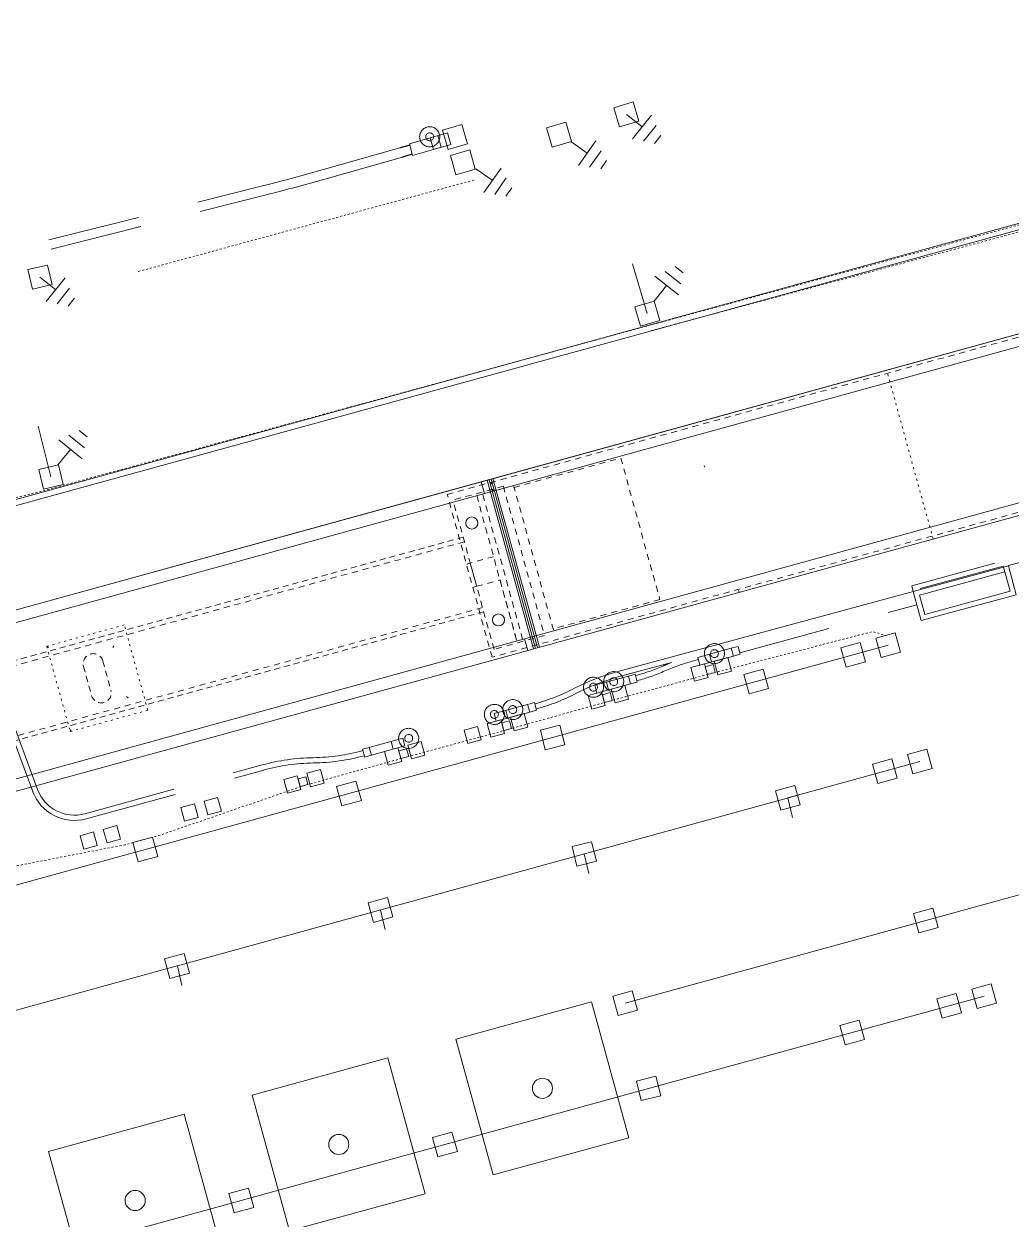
# Model space of a CAD drawing. Header units: metres. Extents: x 2698523 to 2699102, y 1261619 to 1261959.
# Drawn here: x 2698858.9 to 2698908, y 1261863.3 to 1261922.8 of the extents above; entities that cross this region are included whole.
import ezdxf

# ---------------------------------------------------------------- set-up
doc = ezdxf.new("R2010")
doc.units = ezdxf.units.M
for name, pattern in [('DGN Style 1', [4.594044, 0.007644, -4.5864]), ('DGN Style 2', [7.644, 4.5864, -3.0576]), ('DGN Style 3', [10.7016, 7.644, -3.0576]), ('DGN Style 6', [14.538888, 0.007644, -3.0576, 5.3508, -3.0576, 0.007644, -3.0576]), ('LINIE_17', [0.25, 0, -0.25]), ('LINIE_21', [0.5, 0.3, -0.2]), ('LINIE_39', [0.2, 0, -0.2]), ('LINIE_75', [0.55, 0.3, -0.25]), ('PUNKT', [6.35, 0, -6.35])]:
    doc.linetypes.add(name, pattern=pattern)
for name, color, linetype, lineweight, true_color in [('leitung', 7, 'Continuous', 5, 0x000000), ('masten', 7, 'Continuous', 5, 0x000000), ('querung_grueze', 7, 'Continuous', 5, 0x000000), ('uw_grueze', 7, 'Continuous', 5, 0x000000)]:
    doc.layers.add(name, color=color, linetype=linetype, lineweight=lineweight, true_color=true_color)

msp = doc.modelspace()

# ---------------------------------------------------------------- linework, layer by layer
at = {"layer": 'leitung', "linetype": 'Continuous'}
for p, q in [((2698879.977, 1261917.347), (2698879.116, 1261917.101)), ((2698879.977, 1261917.347), (2698880.142, 1261916.77)), ((2698879.281, 1261916.524), (2698879.116, 1261917.101)), ((2698880.142, 1261916.77), (2698879.281, 1261916.524)), ((2698879.496, 1261917.21), (2698879.661, 1261916.633)), ((2698888.326, 1261890.523), (2698903.124, 1261894.544)), ((2698892.411, 1261891.263), (2698894.078, 1261891.715)), ((2698894.078, 1261891.715), (2698894.416, 1261891.807)), ((2698894.078, 1261891.715), (2698894.183, 1261891.329)), ((2698892.516, 1261890.877), (2698892.411, 1261891.263)), ((2698894.183, 1261891.329), (2698892.516, 1261890.877)), ((2698893.095, 1261891.034), (2698892.99, 1261891.42)), ((2698894.183, 1261891.329), (2698894.521, 1261891.421)), ((2698888.395, 1261890.269), (2698891.114, 1261891.008)), ((2698887.297, 1261889.873), (2698888.963, 1261890.326)), ((2698887.402, 1261889.487), (2698889.068, 1261889.94)), ((2698887.981, 1261889.644), (2698887.876, 1261890.03)), ((2698889.068, 1261889.94), (2698888.963, 1261890.326)), ((2698887.402, 1261889.487), (2698887.297, 1261889.873)), ((2698882.29, 1261888.472), (2698883.956, 1261888.925)), ((2698883.956, 1261888.925), (2698884.061, 1261888.539)), ((2698882.394, 1261888.086), (2698882.29, 1261888.472)), ((2698882.394, 1261888.086), (2698884.061, 1261888.539)), ((2698882.973, 1261888.243), (2698882.869, 1261888.629)), ((2698876.086, 1261886.783), (2698877.751, 1261887.241)), ((2698877.173, 1261887.082), (2698877.279, 1261886.696)), ((2698877.751, 1261887.241), (2698877.857, 1261886.855)), ((2698876.192, 1261886.397), (2698876.086, 1261886.783)), ((2698877.857, 1261886.855), (2698876.192, 1261886.397))]:
    msp.add_line(p, q, dxfattribs=at)
at = {"layer": 'leitung', "linetype": 'DGN Style 2'}
for p, q in [((2698878.076, 1261916.805), (2698879.116, 1261917.101)), ((2698878.24, 1261916.228), (2698878.076, 1261916.805)), ((2698877.602, 1261916.606), (2698873.74, 1261915.506)), ((2698877.733, 1261916.148), (2698873.87, 1261915.048)), ((2698878.24, 1261916.228), (2698879.281, 1261916.524)), ((2698852.748, 1261910.145), (2698870.902, 1261914.742)), ((2698852.865, 1261909.684), (2698871.019, 1261914.281)), ((2698907.853, 1261895.829), (2698913.244, 1261897.294)), ((2698894.503, 1261891.487), (2698903.305, 1261893.879)), ((2698894.416, 1261891.807), (2698894.521, 1261891.421)), ((2698892.14, 1261891.066), (2698892.442, 1261891.148)), ((2698888.963, 1261890.326), (2698889.301, 1261890.418)), ((2698889.068, 1261889.94), (2698889.406, 1261890.032)), ((2698889.406, 1261890.032), (2698889.301, 1261890.418)), ((2698883.956, 1261888.925), (2698884.294, 1261889.017)), ((2698884.294, 1261889.017), (2698884.399, 1261888.631)), ((2698859.351, 1261884.596), (2698858.012, 1261888.212)), ((2698859.597, 1261884.687), (2698858.259, 1261888.303)), ((2698884.061, 1261888.539), (2698884.399, 1261888.631)), ((2698875.749, 1261886.69), (2698876.086, 1261886.783)), ((2698875.855, 1261886.304), (2698875.749, 1261886.69)), ((2698875.855, 1261886.304), (2698876.192, 1261886.397)), ((2698861.943, 1261883.484), (2698870.764, 1261885.91)), ((2698862.013, 1261883.23), (2698870.834, 1261885.656))]:
    msp.add_line(p, q, dxfattribs=at)
at = {"layer": 'leitung', "linetype": 'DGN Style 3', "ltscale": 0.005}
msp.add_line((2698864.603, 1261910.453), (2698881.328, 1261915.013), dxfattribs=at)
at = {"layer": 'leitung', "linetype": 'DGN Style 6', "ltscale": 0.005}
msp.add_lwpolyline([(2698939.277, 1261922.768), (2698931.653, 1261919.973), (2698922.167, 1261916.386), (2698919.338, 1261915.361), (2698890.073, 1261907.506)], dxfattribs=at)
at = {"layer": 'leitung', "linetype": 'Continuous', "flags": 128}
for points in [[(2698879.588, 1261917.149), (2698879.586, 1261917.201), (2698879.578, 1261917.253), (2698879.565, 1261917.304), (2698879.547, 1261917.353), (2698879.524, 1261917.4), (2698879.495, 1261917.444), (2698879.463, 1261917.485), (2698879.426, 1261917.522), (2698879.386, 1261917.555), (2698879.342, 1261917.584), (2698879.296, 1261917.608), (2698879.247, 1261917.628), (2698879.197, 1261917.642), (2698879.145, 1261917.65), (2698879.093, 1261917.653), (2698879.04, 1261917.651), (2698878.989, 1261917.643), (2698878.938, 1261917.63), (2698878.889, 1261917.612), (2698878.842, 1261917.589), (2698878.798, 1261917.561), (2698878.757, 1261917.528), (2698878.72, 1261917.491), (2698878.686, 1261917.451), (2698878.657, 1261917.407), (2698878.633, 1261917.361), (2698878.614, 1261917.312), (2698878.6, 1261917.262), (2698878.591, 1261917.21), (2698878.588, 1261917.158), (2698878.591, 1261917.106), (2698878.598, 1261917.054), (2698878.611, 1261917.003), (2698878.63, 1261916.954), (2698878.653, 1261916.907), (2698878.681, 1261916.863), (2698878.714, 1261916.822), (2698878.75, 1261916.785), (2698878.791, 1261916.752), (2698878.834, 1261916.723), (2698878.881, 1261916.699), (2698878.929, 1261916.679), (2698878.98, 1261916.665), (2698879.031, 1261916.657), (2698879.084, 1261916.654), (2698879.136, 1261916.656), (2698879.188, 1261916.663), (2698879.238, 1261916.677), (2698879.288, 1261916.695), (2698879.334, 1261916.718), (2698879.378, 1261916.746), (2698879.419, 1261916.779), (2698879.457, 1261916.816), (2698879.49, 1261916.856), (2698879.519, 1261916.9), (2698879.543, 1261916.946), (2698879.562, 1261916.995), (2698879.576, 1261917.045), (2698879.585, 1261917.097), (2698879.588, 1261917.149)], [(2698893.742, 1261891.443), (2698893.74, 1261891.495), (2698893.732, 1261891.547), (2698893.719, 1261891.598), (2698893.701, 1261891.647), (2698893.677, 1261891.694), (2698893.649, 1261891.738), (2698893.616, 1261891.779), (2698893.58, 1261891.816), (2698893.539, 1261891.849), (2698893.496, 1261891.878), (2698893.449, 1261891.902), (2698893.401, 1261891.921), (2698893.35, 1261891.935), (2698893.299, 1261891.944), (2698893.246, 1261891.947), (2698893.194, 1261891.945), (2698893.142, 1261891.937), (2698893.092, 1261891.924), (2698893.043, 1261891.906), (2698892.996, 1261891.883), (2698892.952, 1261891.854), (2698892.911, 1261891.822), (2698892.873, 1261891.785), (2698892.84, 1261891.745), (2698892.811, 1261891.701), (2698892.787, 1261891.655), (2698892.768, 1261891.606), (2698892.754, 1261891.556), (2698892.745, 1261891.504), (2698892.742, 1261891.452), (2698892.744, 1261891.4), (2698892.752, 1261891.348), (2698892.765, 1261891.297), (2698892.783, 1261891.248), (2698892.807, 1261891.201), (2698892.835, 1261891.157), (2698892.867, 1261891.116), (2698892.904, 1261891.079), (2698892.944, 1261891.046), (2698892.988, 1261891.017), (2698893.035, 1261890.992), (2698893.083, 1261890.973), (2698893.134, 1261890.959), (2698893.185, 1261890.951), (2698893.238, 1261890.947), (2698893.29, 1261890.95), (2698893.342, 1261890.957), (2698893.392, 1261890.97), (2698893.441, 1261890.989), (2698893.488, 1261891.012), (2698893.532, 1261891.04), (2698893.573, 1261891.073), (2698893.61, 1261891.109), (2698893.644, 1261891.15), (2698893.673, 1261891.194), (2698893.697, 1261891.24), (2698893.716, 1261891.289), (2698893.73, 1261891.339), (2698893.739, 1261891.391), (2698893.742, 1261891.443)], [(2698888.732, 1261890.048), (2698888.73, 1261890.101), (2698888.722, 1261890.152), (2698888.709, 1261890.203), (2698888.691, 1261890.252), (2698888.668, 1261890.299), (2698888.64, 1261890.343), (2698888.607, 1261890.384), (2698888.57, 1261890.421), (2698888.53, 1261890.455), (2698888.486, 1261890.484), (2698888.44, 1261890.508), (2698888.391, 1261890.527), (2698888.341, 1261890.541), (2698888.289, 1261890.55), (2698888.237, 1261890.553), (2698888.185, 1261890.551), (2698888.133, 1261890.543), (2698888.082, 1261890.53), (2698888.033, 1261890.511), (2698887.986, 1261890.488), (2698887.942, 1261890.46), (2698887.901, 1261890.427), (2698887.864, 1261890.391), (2698887.831, 1261890.35), (2698887.802, 1261890.307), (2698887.778, 1261890.26), (2698887.758, 1261890.212), (2698887.744, 1261890.161), (2698887.736, 1261890.11), (2698887.732, 1261890.057), (2698887.735, 1261890.005), (2698887.742, 1261889.953), (2698887.756, 1261889.903), (2698887.774, 1261889.854), (2698887.797, 1261889.807), (2698887.825, 1261889.763), (2698887.858, 1261889.722), (2698887.895, 1261889.684), (2698887.935, 1261889.651), (2698887.979, 1261889.622), (2698888.025, 1261889.598), (2698888.074, 1261889.579), (2698888.124, 1261889.565), (2698888.176, 1261889.556), (2698888.228, 1261889.553), (2698888.28, 1261889.555), (2698888.332, 1261889.563), (2698888.383, 1261889.576), (2698888.432, 1261889.594), (2698888.479, 1261889.618), (2698888.523, 1261889.646), (2698888.564, 1261889.678), (2698888.601, 1261889.715), (2698888.634, 1261889.755), (2698888.663, 1261889.799), (2698888.687, 1261889.845), (2698888.707, 1261889.894), (2698888.721, 1261889.945), (2698888.729, 1261889.996), (2698888.732, 1261890.048)], [(2698887.73, 1261889.773), (2698887.727, 1261889.825), (2698887.72, 1261889.877), (2698887.706, 1261889.927), (2698887.688, 1261889.976), (2698887.665, 1261890.023), (2698887.637, 1261890.067), (2698887.604, 1261890.108), (2698887.567, 1261890.146), (2698887.527, 1261890.179), (2698887.483, 1261890.208), (2698887.437, 1261890.232), (2698887.388, 1261890.251), (2698887.338, 1261890.265), (2698887.286, 1261890.274), (2698887.234, 1261890.277), (2698887.182, 1261890.275), (2698887.13, 1261890.267), (2698887.079, 1261890.254), (2698887.03, 1261890.236), (2698886.983, 1261890.212), (2698886.939, 1261890.184), (2698886.898, 1261890.152), (2698886.861, 1261890.115), (2698886.828, 1261890.075), (2698886.799, 1261890.031), (2698886.775, 1261889.985), (2698886.755, 1261889.936), (2698886.741, 1261889.886), (2698886.733, 1261889.834), (2698886.73, 1261889.782), (2698886.732, 1261889.729), (2698886.74, 1261889.678), (2698886.753, 1261889.627), (2698886.771, 1261889.578), (2698886.794, 1261889.531), (2698886.822, 1261889.487), (2698886.855, 1261889.446), (2698886.892, 1261889.409), (2698886.932, 1261889.375), (2698886.976, 1261889.346), (2698887.022, 1261889.322), (2698887.071, 1261889.303), (2698887.121, 1261889.289), (2698887.173, 1261889.28), (2698887.225, 1261889.277), (2698887.277, 1261889.279), (2698887.329, 1261889.287), (2698887.38, 1261889.3), (2698887.429, 1261889.319), (2698887.476, 1261889.342), (2698887.52, 1261889.37), (2698887.561, 1261889.403), (2698887.598, 1261889.439), (2698887.631, 1261889.48), (2698887.66, 1261889.523), (2698887.684, 1261889.57), (2698887.704, 1261889.618), (2698887.718, 1261889.669), (2698887.726, 1261889.72), (2698887.73, 1261889.773)], [(2698882.803, 1261888.42), (2698882.8, 1261888.472), (2698882.793, 1261888.524), (2698882.78, 1261888.574), (2698882.761, 1261888.623), (2698882.738, 1261888.67), (2698882.71, 1261888.714), (2698882.677, 1261888.755), (2698882.641, 1261888.793), (2698882.6, 1261888.826), (2698882.557, 1261888.855), (2698882.51, 1261888.879), (2698882.462, 1261888.898), (2698882.411, 1261888.912), (2698882.36, 1261888.921), (2698882.307, 1261888.924), (2698882.255, 1261888.922), (2698882.203, 1261888.914), (2698882.153, 1261888.901), (2698882.103, 1261888.883), (2698882.057, 1261888.859), (2698882.013, 1261888.831), (2698881.972, 1261888.799), (2698881.934, 1261888.762), (2698881.901, 1261888.722), (2698881.872, 1261888.678), (2698881.848, 1261888.632), (2698881.829, 1261888.583), (2698881.815, 1261888.532), (2698881.806, 1261888.481), (2698881.803, 1261888.429), (2698881.805, 1261888.376), (2698881.813, 1261888.325), (2698881.826, 1261888.274), (2698881.844, 1261888.225), (2698881.867, 1261888.178), (2698881.896, 1261888.134), (2698881.928, 1261888.093), (2698881.965, 1261888.056), (2698882.005, 1261888.022), (2698882.049, 1261887.993), (2698882.095, 1261887.969), (2698882.144, 1261887.95), (2698882.194, 1261887.936), (2698882.246, 1261887.927), (2698882.298, 1261887.924), (2698882.351, 1261887.926), (2698882.402, 1261887.934), (2698882.453, 1261887.947), (2698882.502, 1261887.966), (2698882.549, 1261887.989), (2698882.593, 1261888.017), (2698882.634, 1261888.05), (2698882.671, 1261888.086), (2698882.705, 1261888.127), (2698882.734, 1261888.17), (2698882.758, 1261888.217), (2698882.777, 1261888.265), (2698882.791, 1261888.316), (2698882.8, 1261888.367), (2698882.803, 1261888.42)], [(2698883.716, 1261888.659), (2698883.714, 1261888.711), (2698883.706, 1261888.762), (2698883.693, 1261888.813), (2698883.675, 1261888.862), (2698883.651, 1261888.909), (2698883.623, 1261888.953), (2698883.591, 1261888.994), (2698883.554, 1261889.031), (2698883.514, 1261889.065), (2698883.47, 1261889.094), (2698883.424, 1261889.118), (2698883.375, 1261889.137), (2698883.325, 1261889.151), (2698883.273, 1261889.16), (2698883.221, 1261889.163), (2698883.168, 1261889.161), (2698883.117, 1261889.153), (2698883.066, 1261889.14), (2698883.017, 1261889.121), (2698882.97, 1261889.098), (2698882.926, 1261889.07), (2698882.885, 1261889.037), (2698882.848, 1261889.001), (2698882.814, 1261888.96), (2698882.785, 1261888.917), (2698882.761, 1261888.87), (2698882.742, 1261888.822), (2698882.728, 1261888.771), (2698882.719, 1261888.72), (2698882.716, 1261888.667), (2698882.718, 1261888.615), (2698882.726, 1261888.563), (2698882.739, 1261888.513), (2698882.758, 1261888.464), (2698882.781, 1261888.417), (2698882.809, 1261888.373), (2698882.842, 1261888.332), (2698882.878, 1261888.294), (2698882.919, 1261888.261), (2698882.962, 1261888.232), (2698883.009, 1261888.208), (2698883.057, 1261888.189), (2698883.108, 1261888.175), (2698883.159, 1261888.166), (2698883.212, 1261888.163), (2698883.264, 1261888.165), (2698883.316, 1261888.173), (2698883.366, 1261888.186), (2698883.415, 1261888.204), (2698883.462, 1261888.228), (2698883.506, 1261888.256), (2698883.547, 1261888.288), (2698883.585, 1261888.325), (2698883.618, 1261888.365), (2698883.647, 1261888.409), (2698883.671, 1261888.456), (2698883.69, 1261888.504), (2698883.704, 1261888.555), (2698883.713, 1261888.606), (2698883.716, 1261888.658)], [(2698878.541, 1261887.229), (2698878.539, 1261887.281), (2698878.531, 1261887.333), (2698878.518, 1261887.383), (2698878.5, 1261887.432), (2698878.477, 1261887.479), (2698878.449, 1261887.523), (2698878.416, 1261887.564), (2698878.379, 1261887.602), (2698878.339, 1261887.635), (2698878.295, 1261887.664), (2698878.249, 1261887.688), (2698878.2, 1261887.707), (2698878.15, 1261887.721), (2698878.098, 1261887.73), (2698878.046, 1261887.733), (2698877.994, 1261887.731), (2698877.942, 1261887.723), (2698877.891, 1261887.71), (2698877.842, 1261887.692), (2698877.795, 1261887.668), (2698877.751, 1261887.64), (2698877.71, 1261887.608), (2698877.673, 1261887.571), (2698877.64, 1261887.531), (2698877.611, 1261887.487), (2698877.587, 1261887.44), (2698877.567, 1261887.392), (2698877.553, 1261887.341), (2698877.545, 1261887.29), (2698877.542, 1261887.237), (2698877.544, 1261887.185), (2698877.551, 1261887.134), (2698877.565, 1261887.083), (2698877.583, 1261887.034), (2698877.606, 1261886.987), (2698877.634, 1261886.943), (2698877.667, 1261886.902), (2698877.704, 1261886.865), (2698877.744, 1261886.831), (2698877.788, 1261886.802), (2698877.834, 1261886.778), (2698877.883, 1261886.759), (2698877.933, 1261886.745), (2698877.985, 1261886.736), (2698878.037, 1261886.733), (2698878.089, 1261886.735), (2698878.141, 1261886.743), (2698878.192, 1261886.756), (2698878.241, 1261886.775), (2698878.288, 1261886.798), (2698878.332, 1261886.826), (2698878.373, 1261886.859), (2698878.41, 1261886.895), (2698878.443, 1261886.936), (2698878.472, 1261886.979), (2698878.496, 1261887.026), (2698878.516, 1261887.074), (2698878.53, 1261887.125), (2698878.538, 1261887.176), (2698878.541, 1261887.228)]]:
    msp.add_lwpolyline(points, dxfattribs=at)
for points in [[(2698879.285, 1261917.152), (2698879.281, 1261917.187), (2698879.274, 1261917.223), (2698879.259, 1261917.254), (2698879.239, 1261917.282), (2698879.212, 1261917.306), (2698879.184, 1261917.326), (2698879.149, 1261917.342), (2698879.118, 1261917.35), (2698879.082, 1261917.35), (2698879.047, 1261917.347), (2698879.011, 1261917.335), (2698878.98, 1261917.32), (2698878.952, 1261917.296), (2698878.932, 1261917.269), (2698878.912, 1261917.242), (2698878.9, 1261917.206), (2698878.892, 1261917.171), (2698878.891, 1261917.14), (2698878.899, 1261917.104), (2698878.91, 1261917.068), (2698878.93, 1261917.041), (2698878.949, 1261917.013), (2698878.977, 1261916.989), (2698879.008, 1261916.973), (2698879.043, 1261916.961), (2698879.079, 1261916.957), (2698879.114, 1261916.956), (2698879.146, 1261916.964), (2698879.181, 1261916.979), (2698879.209, 1261916.999), (2698879.237, 1261917.022), (2698879.257, 1261917.05), (2698879.273, 1261917.081), (2698879.281, 1261917.116), (2698879.285, 1261917.152)], [(2698880.004, 1261916.522), (2698880.966, 1261916.796), (2698880.692, 1261917.758), (2698879.73, 1261917.484), (2698880.004, 1261916.522)], [(2698903.52, 1261893.089), (2698908.248, 1261894.374), (2698907.855, 1261895.822), (2698903.126, 1261894.537), (2698903.52, 1261893.089)], [(2698903.695, 1261893.396), (2698907.941, 1261894.55), (2698907.679, 1261895.515), (2698903.433, 1261894.361), (2698903.695, 1261893.396)], [(2698893.439, 1261891.446), (2698893.435, 1261891.481), (2698893.428, 1261891.517), (2698893.412, 1261891.548), (2698893.393, 1261891.576), (2698893.365, 1261891.6), (2698893.338, 1261891.62), (2698893.303, 1261891.636), (2698893.271, 1261891.644), (2698893.236, 1261891.644), (2698893.2, 1261891.641), (2698893.165, 1261891.629), (2698893.133, 1261891.614), (2698893.105, 1261891.59), (2698893.086, 1261891.563), (2698893.066, 1261891.536), (2698893.054, 1261891.5), (2698893.045, 1261891.465), (2698893.045, 1261891.433), (2698893.053, 1261891.398), (2698893.064, 1261891.362), (2698893.084, 1261891.335), (2698893.103, 1261891.307), (2698893.13, 1261891.283), (2698893.162, 1261891.267), (2698893.197, 1261891.255), (2698893.232, 1261891.251), (2698893.268, 1261891.25), (2698893.299, 1261891.258), (2698893.335, 1261891.273), (2698893.363, 1261891.293), (2698893.391, 1261891.316), (2698893.41, 1261891.343), (2698893.426, 1261891.375), (2698893.435, 1261891.41), (2698893.439, 1261891.446)], [(2698887.426, 1261889.775), (2698887.423, 1261889.811), (2698887.415, 1261889.846), (2698887.4, 1261889.878), (2698887.38, 1261889.906), (2698887.353, 1261889.93), (2698887.326, 1261889.95), (2698887.29, 1261889.966), (2698887.259, 1261889.974), (2698887.223, 1261889.974), (2698887.188, 1261889.97), (2698887.152, 1261889.959), (2698887.121, 1261889.944), (2698887.093, 1261889.92), (2698887.073, 1261889.893), (2698887.053, 1261889.865), (2698887.041, 1261889.83), (2698887.033, 1261889.795), (2698887.033, 1261889.763), (2698887.04, 1261889.728), (2698887.052, 1261889.692), (2698887.071, 1261889.665), (2698887.09, 1261889.637), (2698887.118, 1261889.613), (2698887.149, 1261889.597), (2698887.185, 1261889.585), (2698887.22, 1261889.58), (2698887.255, 1261889.58), (2698887.287, 1261889.588), (2698887.323, 1261889.603), (2698887.35, 1261889.623), (2698887.378, 1261889.646), (2698887.398, 1261889.673), (2698887.414, 1261889.705), (2698887.422, 1261889.74), (2698887.426, 1261889.775)], [(2698888.429, 1261890.051), (2698888.426, 1261890.087), (2698888.418, 1261890.122), (2698888.403, 1261890.154), (2698888.383, 1261890.181), (2698888.356, 1261890.205), (2698888.329, 1261890.225), (2698888.293, 1261890.241), (2698888.262, 1261890.25), (2698888.226, 1261890.25), (2698888.191, 1261890.246), (2698888.155, 1261890.235), (2698888.124, 1261890.219), (2698888.096, 1261890.196), (2698888.076, 1261890.168), (2698888.056, 1261890.141), (2698888.044, 1261890.106), (2698888.036, 1261890.07), (2698888.035, 1261890.039), (2698888.043, 1261890.003), (2698888.055, 1261889.968), (2698888.074, 1261889.94), (2698888.093, 1261889.912), (2698888.121, 1261889.889), (2698888.152, 1261889.872), (2698888.187, 1261889.86), (2698888.223, 1261889.856), (2698888.258, 1261889.856), (2698888.29, 1261889.863), (2698888.325, 1261889.879), (2698888.353, 1261889.898), (2698888.381, 1261889.922), (2698888.401, 1261889.949), (2698888.417, 1261889.98), (2698888.425, 1261890.016), (2698888.429, 1261890.051)], [(2698883.413, 1261888.661), (2698883.409, 1261888.697), (2698883.402, 1261888.732), (2698883.386, 1261888.764), (2698883.367, 1261888.792), (2698883.34, 1261888.815), (2698883.312, 1261888.835), (2698883.277, 1261888.851), (2698883.246, 1261888.86), (2698883.21, 1261888.86), (2698883.175, 1261888.856), (2698883.139, 1261888.845), (2698883.107, 1261888.829), (2698883.08, 1261888.806), (2698883.06, 1261888.779), (2698883.04, 1261888.751), (2698883.028, 1261888.716), (2698883.019, 1261888.681), (2698883.019, 1261888.649), (2698883.027, 1261888.614), (2698883.038, 1261888.578), (2698883.058, 1261888.55), (2698883.077, 1261888.523), (2698883.105, 1261888.499), (2698883.136, 1261888.483), (2698883.171, 1261888.471), (2698883.207, 1261888.466), (2698883.242, 1261888.466), (2698883.274, 1261888.474), (2698883.309, 1261888.489), (2698883.337, 1261888.508), (2698883.365, 1261888.532), (2698883.385, 1261888.559), (2698883.401, 1261888.59), (2698883.409, 1261888.626), (2698883.413, 1261888.661)], [(2698882.5, 1261888.422), (2698882.496, 1261888.458), (2698882.489, 1261888.493), (2698882.473, 1261888.525), (2698882.454, 1261888.553), (2698882.426, 1261888.577), (2698882.399, 1261888.597), (2698882.364, 1261888.613), (2698882.332, 1261888.621), (2698882.297, 1261888.621), (2698882.261, 1261888.617), (2698882.226, 1261888.606), (2698882.194, 1261888.591), (2698882.166, 1261888.567), (2698882.146, 1261888.54), (2698882.126, 1261888.512), (2698882.114, 1261888.477), (2698882.106, 1261888.442), (2698882.106, 1261888.41), (2698882.113, 1261888.375), (2698882.125, 1261888.339), (2698882.144, 1261888.311), (2698882.164, 1261888.284), (2698882.191, 1261888.26), (2698882.222, 1261888.244), (2698882.258, 1261888.232), (2698882.293, 1261888.227), (2698882.329, 1261888.227), (2698882.36, 1261888.235), (2698882.396, 1261888.25), (2698882.424, 1261888.27), (2698882.451, 1261888.293), (2698882.471, 1261888.32), (2698882.487, 1261888.352), (2698882.495, 1261888.387), (2698882.5, 1261888.422)], [(2698878.238, 1261887.231), (2698878.235, 1261887.267), (2698878.227, 1261887.302), (2698878.212, 1261887.334), (2698878.192, 1261887.362), (2698878.165, 1261887.386), (2698878.138, 1261887.405), (2698878.102, 1261887.422), (2698878.071, 1261887.43), (2698878.035, 1261887.43), (2698878, 1261887.426), (2698877.964, 1261887.415), (2698877.933, 1261887.399), (2698877.905, 1261887.376), (2698877.885, 1261887.349), (2698877.865, 1261887.321), (2698877.853, 1261887.286), (2698877.845, 1261887.251), (2698877.844, 1261887.219), (2698877.852, 1261887.184), (2698877.864, 1261887.148), (2698877.883, 1261887.12), (2698877.902, 1261887.093), (2698877.93, 1261887.069), (2698877.961, 1261887.053), (2698877.996, 1261887.041), (2698878.032, 1261887.036), (2698878.067, 1261887.036), (2698878.099, 1261887.044), (2698878.134, 1261887.059), (2698878.162, 1261887.078), (2698878.19, 1261887.102), (2698878.21, 1261887.129), (2698878.226, 1261887.161), (2698878.234, 1261887.196), (2698878.238, 1261887.231)]]:
    msp.add_lwpolyline(points, close=True, dxfattribs=at)
at = {"layer": 'leitung', "linetype": 'DGN Style 6', "ltscale": 0.005, "flags": 128}
for points in [[(2698788.702, 1261883.506), (2698825.411, 1261890.605), (2698860.374, 1261899.68), (2698890.02, 1261907.778), (2698919.216, 1261915.72)], [(2698864.818, 1261882.183), (2698865.687, 1261882.422), (2698872.841, 1261884.885), (2698877.849, 1261886.281), (2698882.963, 1261887.671), (2698887.971, 1261889.072), (2698893.085, 1261890.461), (2698901.112, 1261892.546), (2698901.744, 1261892.351)], [(2698834.423, 1261873.853), (2698835.327, 1261874.098), (2698837.344, 1261875.166), (2698842.459, 1261876.556), (2698847.48, 1261877.919), (2698852.595, 1261879.309), (2698857.603, 1261880.709), (2698863.946, 1261881.943), (2698864.818, 1261882.183)]]:
    msp.add_lwpolyline(points, dxfattribs=at)
at = {"layer": 'leitung', "linetype": 'DGN Style 2', "flags": 128}
for points in [[(2698903.126, 1261894.537), (2698903.048, 1261894.826), (2698907.776, 1261896.111), (2698907.855, 1261895.822)], [(2698907.679, 1261895.515), (2698907.6, 1261895.804), (2698903.354, 1261894.651), (2698903.433, 1261894.361)]]:
    msp.add_lwpolyline(points, dxfattribs=at)
at = {"layer": 'leitung', "linetype": 'DGN Style 2', "extrusion": (0, 0, -1)}
for centre, radius, start, end in [((-2698875.391, 1261926.23), 9.869, 254.10181, 255.56261), ((-2698874.958, 1261925.892), 10.132, 252.64101, 254.10181), ((-2698894.728, 1261881.543), 10.132, 66.43111, 69.1032), ((-2698894.728, 1261881.543), 9.869, 66.43111, 74.79782), ((-2698873.149, 1261896.139), 9.869, 254.61947, 269.1356), ((-2698873.149, 1261896.139), 10.132, 254.61947, 269.1356), ((-2698861.426, 1261885.364), 2.213, 254.61947, 339.68868), ((-2698861.426, 1261885.364), 1.95, 254.61947, 339.68868)]:
    msp.add_arc(centre, radius, start, end, dxfattribs=at)
at = {"layer": 'leitung', "linetype": 'DGN Style 2'}
for centre, radius, start, end in [((2698880.378, 1261906.862), 10.132, 104.43739, 105.89819), ((2698880.925, 1261906.803), 9.869, 105.89819, 107.35899), ((2698846.412, 1262011.452), 99.762, 284.21062, 285.89819), ((2698846.412, 1262011.452), 100.238, 284.21062, 285.89819), ((2698886.731, 1261899.875), 9.868, 285.20218, 293.56889), ((2698886.731, 1261899.875), 10.132, 285.20218, 293.56889), ((2698881.724, 1261898.474), 9.869, 285.20218, 297.57793), ((2698881.724, 1261898.474), 10.132, 285.20218, 297.57793), ((2698873.451, 1261876.141), 10.132, 90.8644, 105.38053), ((2698873.451, 1261876.141), 9.869, 90.8644, 105.38053)]:
    msp.add_arc(centre, radius, start, end, dxfattribs=at)
at = {"layer": 'leitung', "linetype": 'Continuous', "extrusion": (0, 0, -1)}
for radius in [10.132, 9.868]:
    msp.add_arc((-2698890.983, 1261880.746), radius, 62.42207, 74.79782, dxfattribs=at)
at = {"layer": 'masten', "linetype": 'Continuous'}
for p, q in [((2698889.176, 1261917.057), (2698890.112, 1261918.224)), ((2698889.715, 1261916.937), (2698890.341, 1261917.717)), ((2698886.49, 1261915.725), (2698887.353, 1261916.947)), ((2698890.263, 1261916.821), (2698890.578, 1261917.214)), ((2698887.036, 1261915.638), (2698887.613, 1261916.455)), ((2698881.772, 1261914.376), (2698882.635, 1261915.598)), ((2698887.59, 1261915.555), (2698887.881, 1261915.967)), ((2698882.318, 1261914.29), (2698882.895, 1261915.107)), ((2698882.872, 1261914.207), (2698883.163, 1261914.619)), ((2698889.905, 1261908.359), (2698889.174, 1261910.835)), ((2698891.45, 1261909.293), (2698890.283, 1261910.229)), ((2698891.57, 1261909.833), (2698890.79, 1261910.458)), ((2698891.687, 1261910.38), (2698891.294, 1261910.696)), ((2698860.024, 1261908.965), (2698860.961, 1261910.132)), ((2698860.564, 1261908.845), (2698861.19, 1261909.625)), ((2698861.112, 1261908.728), (2698861.427, 1261909.121)), ((2698860.258, 1261900.233), (2698859.616, 1261902.759)), ((2698862.052, 1261902.229), (2698861.659, 1261902.544)), ((2698861.815, 1261901.141), (2698860.648, 1261902.078)), ((2698861.935, 1261901.681), (2698861.155, 1261902.307))]:
    msp.add_line(p, q, dxfattribs=at)
at = {"layer": 'masten', "linetype": 'Continuous', "flags": 128}
for points in [[(2698888.529, 1261917.644), (2698889.486, 1261917.931), (2698889.2, 1261918.889), (2698888.242, 1261918.602), (2698888.529, 1261917.644)], [(2698885.181, 1261916.639), (2698886.141, 1261916.921), (2698885.859, 1261917.88), (2698884.899, 1261917.598), (2698885.181, 1261916.639)], [(2698880.388, 1261915.264), (2698881.35, 1261915.538), (2698881.076, 1261916.499), (2698880.114, 1261916.225), (2698880.388, 1261915.264)], [(2698860.315, 1261909.803), (2698860.084, 1261910.776), (2698859.111, 1261910.545), (2698859.342, 1261909.572), (2698860.315, 1261909.803)], [(2698889.57, 1261907.736), (2698890.528, 1261908.023), (2698890.241, 1261908.981), (2698889.283, 1261908.694), (2698889.57, 1261907.736)], [(2698859.887, 1261899.631), (2698860.86, 1261899.862), (2698860.629, 1261900.835), (2698859.656, 1261900.604), (2698859.887, 1261899.631)]]:
    msp.add_lwpolyline(points, close=True, dxfattribs=at)
for points in [[(2698888.864, 1261918.267), (2698889.641, 1261917.643)], [(2698886.105, 1261916.912), (2698886.919, 1261916.338)], [(2698881.387, 1261915.564), (2698882.2, 1261914.99)], [(2698859.713, 1261910.174), (2698860.49, 1261909.551)], [(2698890.241, 1261908.981), (2698890.864, 1261909.758)], [(2698860.606, 1261900.83), (2698861.229, 1261901.607)]]:
    msp.add_lwpolyline(points, dxfattribs=at)
at = {"layer": 'querung_grueze', "linetype": 'LINIE_75'}
for p, q in [((2698879.958, 1261899.369), (2698937.901, 1261915.323)), ((2698940.131, 1261907.225), (2698882.187, 1261891.271)), ((2698883.285, 1261899.715), (2698888.588, 1261901.175)), ((2698888.588, 1261901.175), (2698890.526, 1261894.137)), ((2698882.75, 1261899.775), (2698880.243, 1261899.085)), ((2698882.75, 1261899.775), (2698884.794, 1261892.351)), ((2698883.259, 1261899.811), (2698885.25, 1261892.58)), ((2698882.187, 1261891.271), (2698879.958, 1261899.369)), ((2698882.287, 1261891.661), (2698880.243, 1261899.085)), ((2698881.427, 1261899.307), (2698883.418, 1261892.076)), ((2698881.427, 1261899.307), (2698882.263, 1261896.27)), ((2698883.707, 1261892.156), (2698881.716, 1261899.387)), ((2698880.814, 1261897.012), (2698820.684, 1261880.456)), ((2698882.263, 1261896.27), (2698881.106, 1261895.951)), ((2698881.106, 1261895.951), (2698881.425, 1261894.795)), ((2698881.425, 1261894.795), (2698882.582, 1261895.113)), ((2698882.582, 1261895.113), (2698883.418, 1261892.076)), ((2698890.526, 1261894.137), (2698885.223, 1261892.677)), ((2698881.717, 1261893.734), (2698779.12, 1261865.485)), ((2698884.794, 1261892.351), (2698882.287, 1261891.661))]:
    msp.add_line(p, q, dxfattribs=at)
at = {"layer": 'querung_grueze', "linetype": 'Continuous'}
for p, q in [((2698937.862, 1261915.468), (2698882.087, 1261900.111)), ((2698938.021, 1261914.889), (2698882.245, 1261899.532)), ((2698940.012, 1261907.658), (2698884.237, 1261892.302)), ((2698940.171, 1261907.08), (2698884.445, 1261891.737)), ((2698882.087, 1261900.111), (2698820.249, 1261883.085)), ((2698884.252, 1261891.684), (2698881.943, 1261900.071)), ((2698884.348, 1261891.71), (2698882.039, 1261900.098)), ((2698882.088, 1261900.111), (2698882.087, 1261900.111)), ((2698884.445, 1261891.737), (2698882.135, 1261900.124)), ((2698884.541, 1261891.763), (2698882.232, 1261900.151)), ((2698882.246, 1261899.533), (2698820.347, 1261882.49)), ((2698881.653, 1261899.992), (2698881.813, 1261899.413)), ((2698880.913, 1261895.898), (2698881.106, 1261895.951)), ((2698881.232, 1261894.741), (2698881.425, 1261894.795)), ((2698884.237, 1261892.302), (2698801.164, 1261869.429)), ((2698884.397, 1261891.723), (2698783.117, 1261863.837)), ((2698883.803, 1261892.182), (2698883.963, 1261891.604))]:
    msp.add_line(p, q, dxfattribs=at)
at = {"layer": 'querung_grueze', "linetype": 'LINIE_39'}
msp.add_line((2698904.113, 1261897.152), (2698901.803, 1261905.54), dxfattribs=at)
at = {"layer": 'querung_grueze', "linetype": 'PUNKT'}
msp.add_line((2698894.472, 1261894.497), (2698892.162, 1261902.885), dxfattribs=at)
at = {"layer": 'querung_grueze', "linetype": 'LINIE_17'}
msp.add_line((2698882.246, 1261899.533), (2698882.087, 1261900.111), dxfattribs=at)
at = {"layer": 'querung_grueze', "linetype": 'LINIE_21'}
for p, q in [((2698880.751, 1261897.241), (2698820.645, 1261880.691)), ((2698881.772, 1261893.532), (2698779.286, 1261865.313)), ((2698861.88, 1261890.813), (2698862.278, 1261889.367)), ((2698862.844, 1261891.079), (2698863.243, 1261889.633))]:
    msp.add_line(p, q, dxfattribs=at)
at = {"layer": 'querung_grueze', "linetype": 'DGN Style 1'}
for p, q in [((2698861.217, 1261887.571), (2698863.906, 1261892.875)), ((2698860.049, 1261891.813), (2698865.074, 1261888.633))]:
    msp.add_line(p, q, dxfattribs=at)
at = {"layer": 'querung_grueze', "linetype": 'Continuous', "ltscale": 0.5, "flags": 128}
msp.add_lwpolyline([(2698818.77, 1261886.891), (2698856.577, 1261898.584), (2698856.581, 1261898.586), (2698908.22, 1261912.804), (2698943.605, 1261922.546)], dxfattribs=at)
at = {"layer": 'querung_grueze', "flags": 128}
for points in [[(2698856.666, 1261898.298), (2698880.543, 1261904.872), (2698908.299, 1261912.514), (2698943.685, 1261922.257)], [(2698857.993, 1261893.477), (2698881.87, 1261900.051), (2698909.627, 1261907.694), (2698937.862, 1261915.468)]]:
    msp.add_lwpolyline(points, dxfattribs=at)
at = {"layer": 'querung_grueze', "linetype": 'LINIE_39'}
msp.add_lwpolyline([(2698861.217, 1261887.571), (2698865.074, 1261888.633), (2698863.906, 1261892.875), (2698860.049, 1261891.813), (2698861.217, 1261887.571)], close=True, dxfattribs=at)
at = {"layer": 'querung_grueze', "linetype": 'Continuous'}
for centre in [(2698881.18, 1261897.943), (2698882.508, 1261893.122)]:
    msp.add_circle(centre, 0.3, dxfattribs=at)
at = {"layer": 'querung_grueze', "linetype": 'LINIE_21'}
for centre, start, end in [((2698862.362, 1261890.946), 15.39408, 195.39408), ((2698862.761, 1261889.5), 195.39408, 15.39408)]:
    msp.add_arc(centre, 0.5, start, end, dxfattribs=at)
at = {"layer": 'uw_grueze'}
for p, q in [((2698901.262, 1261892.218), (2698902.226, 1261892.484)), ((2698902.491, 1261891.52), (2698902.226, 1261892.484)), ((2698899.526, 1261891.74), (2698900.49, 1261892.006)), ((2698899.792, 1261890.776), (2698899.526, 1261891.74)), ((2698900.756, 1261891.042), (2698900.49, 1261892.006)), ((2698901.527, 1261891.254), (2698901.262, 1261892.218)), ((2698893.23, 1261891.07), (2698893.906, 1261891.254)), ((2698894.09, 1261890.579), (2698893.906, 1261891.254)), ((2698901.527, 1261891.254), (2698902.491, 1261891.52)), ((2698892.072, 1261890.756), (2698892.748, 1261890.939)), ((2698892.256, 1261890.08), (2698892.072, 1261890.756)), ((2698892.932, 1261890.264), (2698892.748, 1261890.939)), ((2698892.787, 1261890.795), (2698893.173, 1261890.9)), ((2698892.892, 1261890.409), (2698892.787, 1261890.795)), ((2698893.278, 1261890.514), (2698893.173, 1261890.9)), ((2698893.414, 1261890.395), (2698893.23, 1261891.07)), ((2698893.414, 1261890.395), (2698894.09, 1261890.579)), ((2698894.706, 1261890.412), (2698895.67, 1261890.678)), ((2698895.935, 1261889.714), (2698895.67, 1261890.678)), ((2698899.792, 1261890.776), (2698900.756, 1261891.042)), ((2698892.256, 1261890.08), (2698892.932, 1261890.264)), ((2698892.892, 1261890.409), (2698893.278, 1261890.514)), ((2698894.971, 1261889.448), (2698894.706, 1261890.412)), ((2698886.958, 1261889.366), (2698887.633, 1261889.55)), ((2698887.142, 1261888.69), (2698886.958, 1261889.366)), ((2698887.817, 1261888.874), (2698887.633, 1261889.55)), ((2698887.672, 1261889.405), (2698888.058, 1261889.51)), ((2698887.778, 1261889.019), (2698887.672, 1261889.405)), ((2698888.164, 1261889.124), (2698888.058, 1261889.51)), ((2698888.116, 1261889.681), (2698888.791, 1261889.864)), ((2698888.3, 1261889.005), (2698888.116, 1261889.681)), ((2698888.975, 1261889.189), (2698888.791, 1261889.864)), ((2698894.971, 1261889.448), (2698895.935, 1261889.714)), ((2698887.142, 1261888.69), (2698887.817, 1261888.874)), ((2698887.778, 1261889.019), (2698888.164, 1261889.124)), ((2698888.3, 1261889.005), (2698888.975, 1261889.189)), ((2698881.95, 1261887.965), (2698882.626, 1261888.149)), ((2698882.81, 1261887.473), (2698882.626, 1261888.149)), ((2698883.108, 1261888.28), (2698883.784, 1261888.463)), ((2698883.292, 1261887.604), (2698883.108, 1261888.28)), ((2698883.968, 1261887.788), (2698883.784, 1261888.463)), ((2698880.793, 1261887.647), (2698881.469, 1261887.83)), ((2698880.977, 1261886.971), (2698880.793, 1261887.647)), ((2698881.653, 1261887.155), (2698881.469, 1261887.83)), ((2698882.134, 1261887.29), (2698881.95, 1261887.965)), ((2698882.665, 1261888.004), (2698883.051, 1261888.109)), ((2698882.77, 1261887.618), (2698882.665, 1261888.004)), ((2698882.77, 1261887.618), (2698883.156, 1261887.723)), ((2698883.156, 1261887.723), (2698883.051, 1261888.109)), ((2698883.292, 1261887.604), (2698883.968, 1261887.788)), ((2698884.588, 1261887.64), (2698885.558, 1261887.884)), ((2698884.833, 1261886.67), (2698884.588, 1261887.64)), ((2698885.802, 1261886.914), (2698885.558, 1261887.884)), ((2698877.994, 1261886.89), (2698878.669, 1261887.074)), ((2698878.853, 1261886.398), (2698878.669, 1261887.074)), ((2698880.977, 1261886.971), (2698881.653, 1261887.155)), ((2698882.134, 1261887.29), (2698882.81, 1261887.473)), ((2698876.836, 1261886.575), (2698877.511, 1261886.759)), ((2698877.02, 1261885.9), (2698876.836, 1261886.575)), ((2698877.695, 1261886.084), (2698877.511, 1261886.759)), ((2698877.551, 1261886.614), (2698877.937, 1261886.719)), ((2698877.656, 1261886.228), (2698877.551, 1261886.614)), ((2698878.042, 1261886.333), (2698877.937, 1261886.719)), ((2698878.178, 1261886.215), (2698877.994, 1261886.89)), ((2698878.178, 1261886.215), (2698878.853, 1261886.398)), ((2698884.833, 1261886.67), (2698885.802, 1261886.914)), ((2698902.835, 1261886.428), (2698903.799, 1261886.694)), ((2698903.1, 1261885.464), (2698902.835, 1261886.428)), ((2698904.064, 1261885.73), (2698903.799, 1261886.694)), ((2698877.02, 1261885.9), (2698877.695, 1261886.084)), ((2698877.656, 1261886.228), (2698878.042, 1261886.333)), ((2698901.099, 1261885.95), (2698902.064, 1261886.216)), ((2698901.365, 1261884.986), (2698901.099, 1261885.95)), ((2698902.329, 1261885.252), (2698902.064, 1261886.216)), ((2698871.828, 1261885.179), (2698872.503, 1261885.363)), ((2698872.012, 1261884.504), (2698871.828, 1261885.179)), ((2698872.687, 1261884.688), (2698872.503, 1261885.363)), ((2698872.543, 1261885.218), (2698872.929, 1261885.323)), ((2698872.648, 1261884.832), (2698872.543, 1261885.218)), ((2698873.034, 1261884.938), (2698872.929, 1261885.323)), ((2698872.986, 1261885.494), (2698873.662, 1261885.678)), ((2698873.17, 1261884.819), (2698872.986, 1261885.494)), ((2698873.845, 1261885.002), (2698873.662, 1261885.678)), ((2698901.365, 1261884.986), (2698902.329, 1261885.252)), ((2698903.1, 1261885.464), (2698904.064, 1261885.73)), ((2698872.012, 1261884.504), (2698872.687, 1261884.688)), ((2698872.648, 1261884.832), (2698873.034, 1261884.938)), ((2698873.17, 1261884.819), (2698873.845, 1261885.002)), ((2698874.458, 1261884.835), (2698875.422, 1261885.102)), ((2698874.725, 1261883.871), (2698874.458, 1261884.835)), ((2698875.689, 1261884.138), (2698875.422, 1261885.102)), ((2698896.279, 1261884.622), (2698897.243, 1261884.888)), ((2698896.545, 1261883.658), (2698896.279, 1261884.622)), ((2698897.509, 1261883.924), (2698897.243, 1261884.888)), ((2698867.872, 1261884.104), (2698868.547, 1261884.288)), ((2698868.055, 1261883.429), (2698867.872, 1261884.104)), ((2698868.731, 1261883.613), (2698868.547, 1261884.288)), ((2698874.725, 1261883.871), (2698875.689, 1261884.138)), ((2698896.894, 1261884.273), (2698897.12, 1261883.299)), ((2698866.713, 1261883.79), (2698867.389, 1261883.974)), ((2698866.897, 1261883.114), (2698866.713, 1261883.79)), ((2698867.573, 1261883.298), (2698867.389, 1261883.974)), ((2698868.055, 1261883.429), (2698868.731, 1261883.613)), ((2698896.545, 1261883.658), (2698897.509, 1261883.924)), ((2698862.862, 1261882.707), (2698863.538, 1261882.891)), ((2698863.722, 1261882.216), (2698863.538, 1261882.891)), ((2698866.897, 1261883.114), (2698867.573, 1261883.298)), ((2698861.704, 1261882.393), (2698862.38, 1261882.576)), ((2698861.888, 1261881.717), (2698861.704, 1261882.393)), ((2698862.564, 1261881.901), (2698862.38, 1261882.576)), ((2698863.046, 1261882.032), (2698862.862, 1261882.707)), ((2698863.046, 1261882.032), (2698863.722, 1261882.216)), ((2698864.336, 1261882.05), (2698865.3, 1261882.316)), ((2698865.566, 1261881.352), (2698865.3, 1261882.316)), ((2698861.888, 1261881.717), (2698862.564, 1261881.901)), ((2698864.602, 1261881.086), (2698864.336, 1261882.05)), ((2698886.161, 1261881.849), (2698887.131, 1261882.094)), ((2698886.406, 1261880.88), (2698886.161, 1261881.849)), ((2698887.376, 1261881.124), (2698887.131, 1261882.094)), ((2698864.602, 1261881.086), (2698865.566, 1261881.352)), ((2698886.406, 1261880.88), (2698887.376, 1261881.124)), ((2698886.768, 1261881.487), (2698886.995, 1261880.513)), ((2698876.031, 1261879.045), (2698876.995, 1261879.312)), ((2698877.262, 1261878.348), (2698876.995, 1261879.312)), ((2698876.299, 1261878.081), (2698876.031, 1261879.045)), ((2698876.647, 1261878.696), (2698876.873, 1261877.722)), ((2698903.13, 1261878.522), (2698904.094, 1261878.787)), ((2698904.36, 1261877.823), (2698904.094, 1261878.787)), ((2698876.299, 1261878.081), (2698877.262, 1261878.348)), ((2698903.396, 1261877.558), (2698903.13, 1261878.522)), ((2698903.396, 1261877.558), (2698904.36, 1261877.823)), ((2698865.91, 1261876.26), (2698866.874, 1261876.526)), ((2698866.175, 1261875.296), (2698865.91, 1261876.26)), ((2698867.139, 1261875.561), (2698866.874, 1261876.526)), ((2698866.543, 1261875.917), (2698866.77, 1261874.942)), ((2698866.175, 1261875.296), (2698867.139, 1261875.561)), ((2698888.186, 1261874.407), (2698889.15, 1261874.672)), ((2698889.416, 1261873.708), (2698889.15, 1261874.672)), ((2698904.298, 1261874.284), (2698905.263, 1261874.549)), ((2698905.528, 1261873.585), (2698905.263, 1261874.549)), ((2698906.034, 1261874.762), (2698906.998, 1261875.027)), ((2698906.299, 1261873.798), (2698906.034, 1261874.762)), ((2698907.263, 1261874.063), (2698906.998, 1261875.027)), ((2698888.452, 1261873.443), (2698888.186, 1261874.407)), ((2698904.564, 1261873.32), (2698904.298, 1261874.284)), ((2698904.913, 1261873.934), (2698906.649, 1261874.412)), ((2698906.299, 1261873.798), (2698907.263, 1261874.063)), ((2698888.452, 1261873.443), (2698889.416, 1261873.708)), ((2698904.564, 1261873.32), (2698905.528, 1261873.585)), ((2698899.478, 1261872.956), (2698900.442, 1261873.221)), ((2698899.744, 1261871.992), (2698899.478, 1261872.956)), ((2698900.708, 1261872.257), (2698900.442, 1261873.221)), ((2698899.744, 1261871.992), (2698900.708, 1261872.257)), ((2698889.36, 1261870.183), (2698890.33, 1261870.428)), ((2698890.575, 1261869.458), (2698890.33, 1261870.428)), ((2698889.605, 1261869.213), (2698889.36, 1261870.183)), ((2698889.605, 1261869.213), (2698890.575, 1261869.458)), ((2698879.23, 1261867.378), (2698880.194, 1261867.645)), ((2698879.498, 1261866.415), (2698879.23, 1261867.378)), ((2698880.461, 1261866.682), (2698880.194, 1261867.645)), ((2698879.498, 1261866.415), (2698880.461, 1261866.682)), ((2698869.109, 1261864.594), (2698870.073, 1261864.859)), ((2698869.374, 1261863.63), (2698869.109, 1261864.594)), ((2698870.338, 1261863.895), (2698870.073, 1261864.859)), ((2698869.374, 1261863.63), (2698870.338, 1261863.895))]:
    msp.add_line(p, q, dxfattribs=at)
at = {"layer": 'uw_grueze', "linetype": 'Continuous'}
for p, q in [((2698900.141, 1261891.391), (2698901.876, 1261891.869)), ((2698895.321, 1261890.063), (2698900.141, 1261891.391)), ((2698901.714, 1261885.601), (2698903.45, 1261886.079)), ((2698896.894, 1261884.273), (2698901.714, 1261885.601)), ((2698900.093, 1261872.606), (2698904.913, 1261873.934))]:
    msp.add_line(p, q, dxfattribs=at)
at = {"layer": 'uw_grueze', "linetype": 'Continuous', "flags": 128}
for points in [[(2698834.569, 1261873.371), (2698844.222, 1261875.994), (2698845.187, 1261876.26), (2698854.345, 1261878.781), (2698855.31, 1261879.047), (2698864.468, 1261881.569), (2698865.433, 1261881.834), (2698874.592, 1261884.356), (2698884.715, 1261887.141), (2698895.803, 1261890.196)], [(2698836.162, 1261867.587), (2698845.815, 1261870.209), (2698846.78, 1261870.475), (2698855.938, 1261872.997), (2698856.903, 1261873.262), (2698866.061, 1261875.784), (2698867.026, 1261876.049), (2698876.185, 1261878.571), (2698886.308, 1261881.357), (2698897.396, 1261884.411)], [(2698903.745, 1261878.173), (2698918.689, 1261882.288)], [(2698888.801, 1261874.058), (2698903.745, 1261878.173)], [(2698880.382, 1261872.27), (2698887.131, 1261874.127), (2698888.988, 1261867.36), (2698882.24, 1261865.525), (2698880.381, 1261872.27)], [(2698839.339, 1261855.917), (2698848.992, 1261858.54), (2698849.957, 1261858.806), (2698859.115, 1261861.327), (2698860.08, 1261861.593), (2698869.238, 1261864.114), (2698870.203, 1261864.38), (2698879.362, 1261866.902), (2698889.486, 1261869.687), (2698900.573, 1261872.742)], [(2698870.26, 1261869.483), (2698877.009, 1261871.34), (2698878.866, 1261864.574), (2698872.118, 1261862.738), (2698870.259, 1261869.483)], [(2698860.138, 1261866.69), (2698866.887, 1261868.547), (2698868.744, 1261861.78), (2698861.996, 1261859.945), (2698860.137, 1261866.69)]]:
    msp.add_lwpolyline(points, dxfattribs=at)
at = {"layer": 'uw_grueze', "linetype": 'Continuous'}
for centre in [(2698884.69, 1261869.828), (2698874.568, 1261867.037), (2698864.446, 1261864.247)]:
    msp.add_circle(centre, 0.5, dxfattribs=at)

doc.saveas('drawing.dxf')
